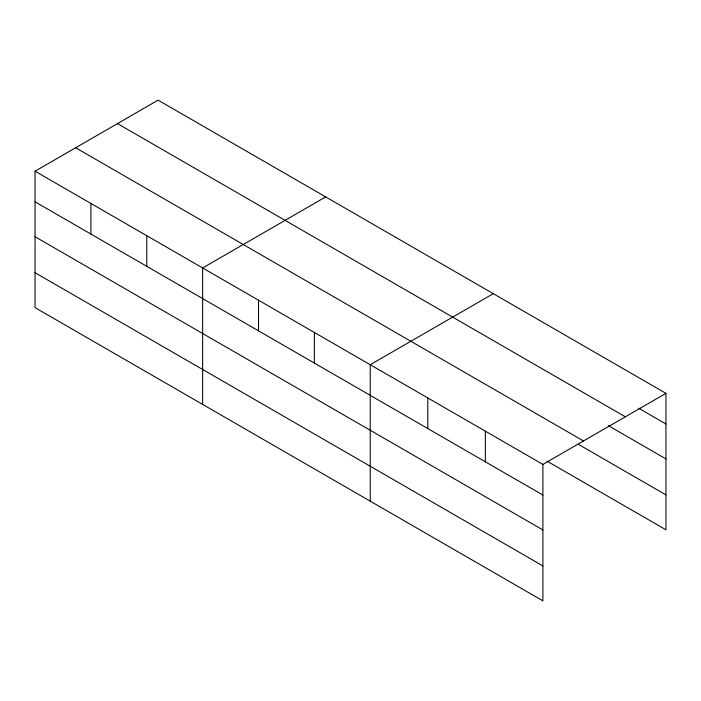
<?xml version="1.0" encoding="UTF-8"?>
<svg xmlns="http://www.w3.org/2000/svg" width="701" height="701" viewBox="0 0 701 701"><rect width="100%" height="100%" fill="white"/><g stroke="black" fill="none" stroke-linecap="round" stroke-linejoin="round"><path stroke-width="1.05" d="M542.898 529.947L542.898 464.404L35.05 171.202L35.05 307.643L542.898 600.845L542.898 529.947L35.05 236.736M547.06 461.162L665.95 529.798L665.95 393.357L158.102 100.155L35.05 171.202M325.693 196.911L202.642 267.957L202.642 404.398M493.285 293.675L370.233 364.713L370.233 501.154M542.898 464.404L665.95 393.357M638.585 408.184L665.95 423.982M117.496 123.604L625.345 416.806M608.398 425.673L665.95 458.901M75.655 147.753L583.504 440.955M578.202 444.215L665.95 494.88M35.05 201.818L542.898 495.029M35.05 272.715L542.898 565.926M485.346 431.176L485.346 461.793M427.785 397.94L427.785 428.565M314.363 332.458L314.363 363.083M258.503 300.212L258.503 330.828M146.781 235.702L146.781 266.327M90.911 203.448L90.911 234.073"/></g></svg>
